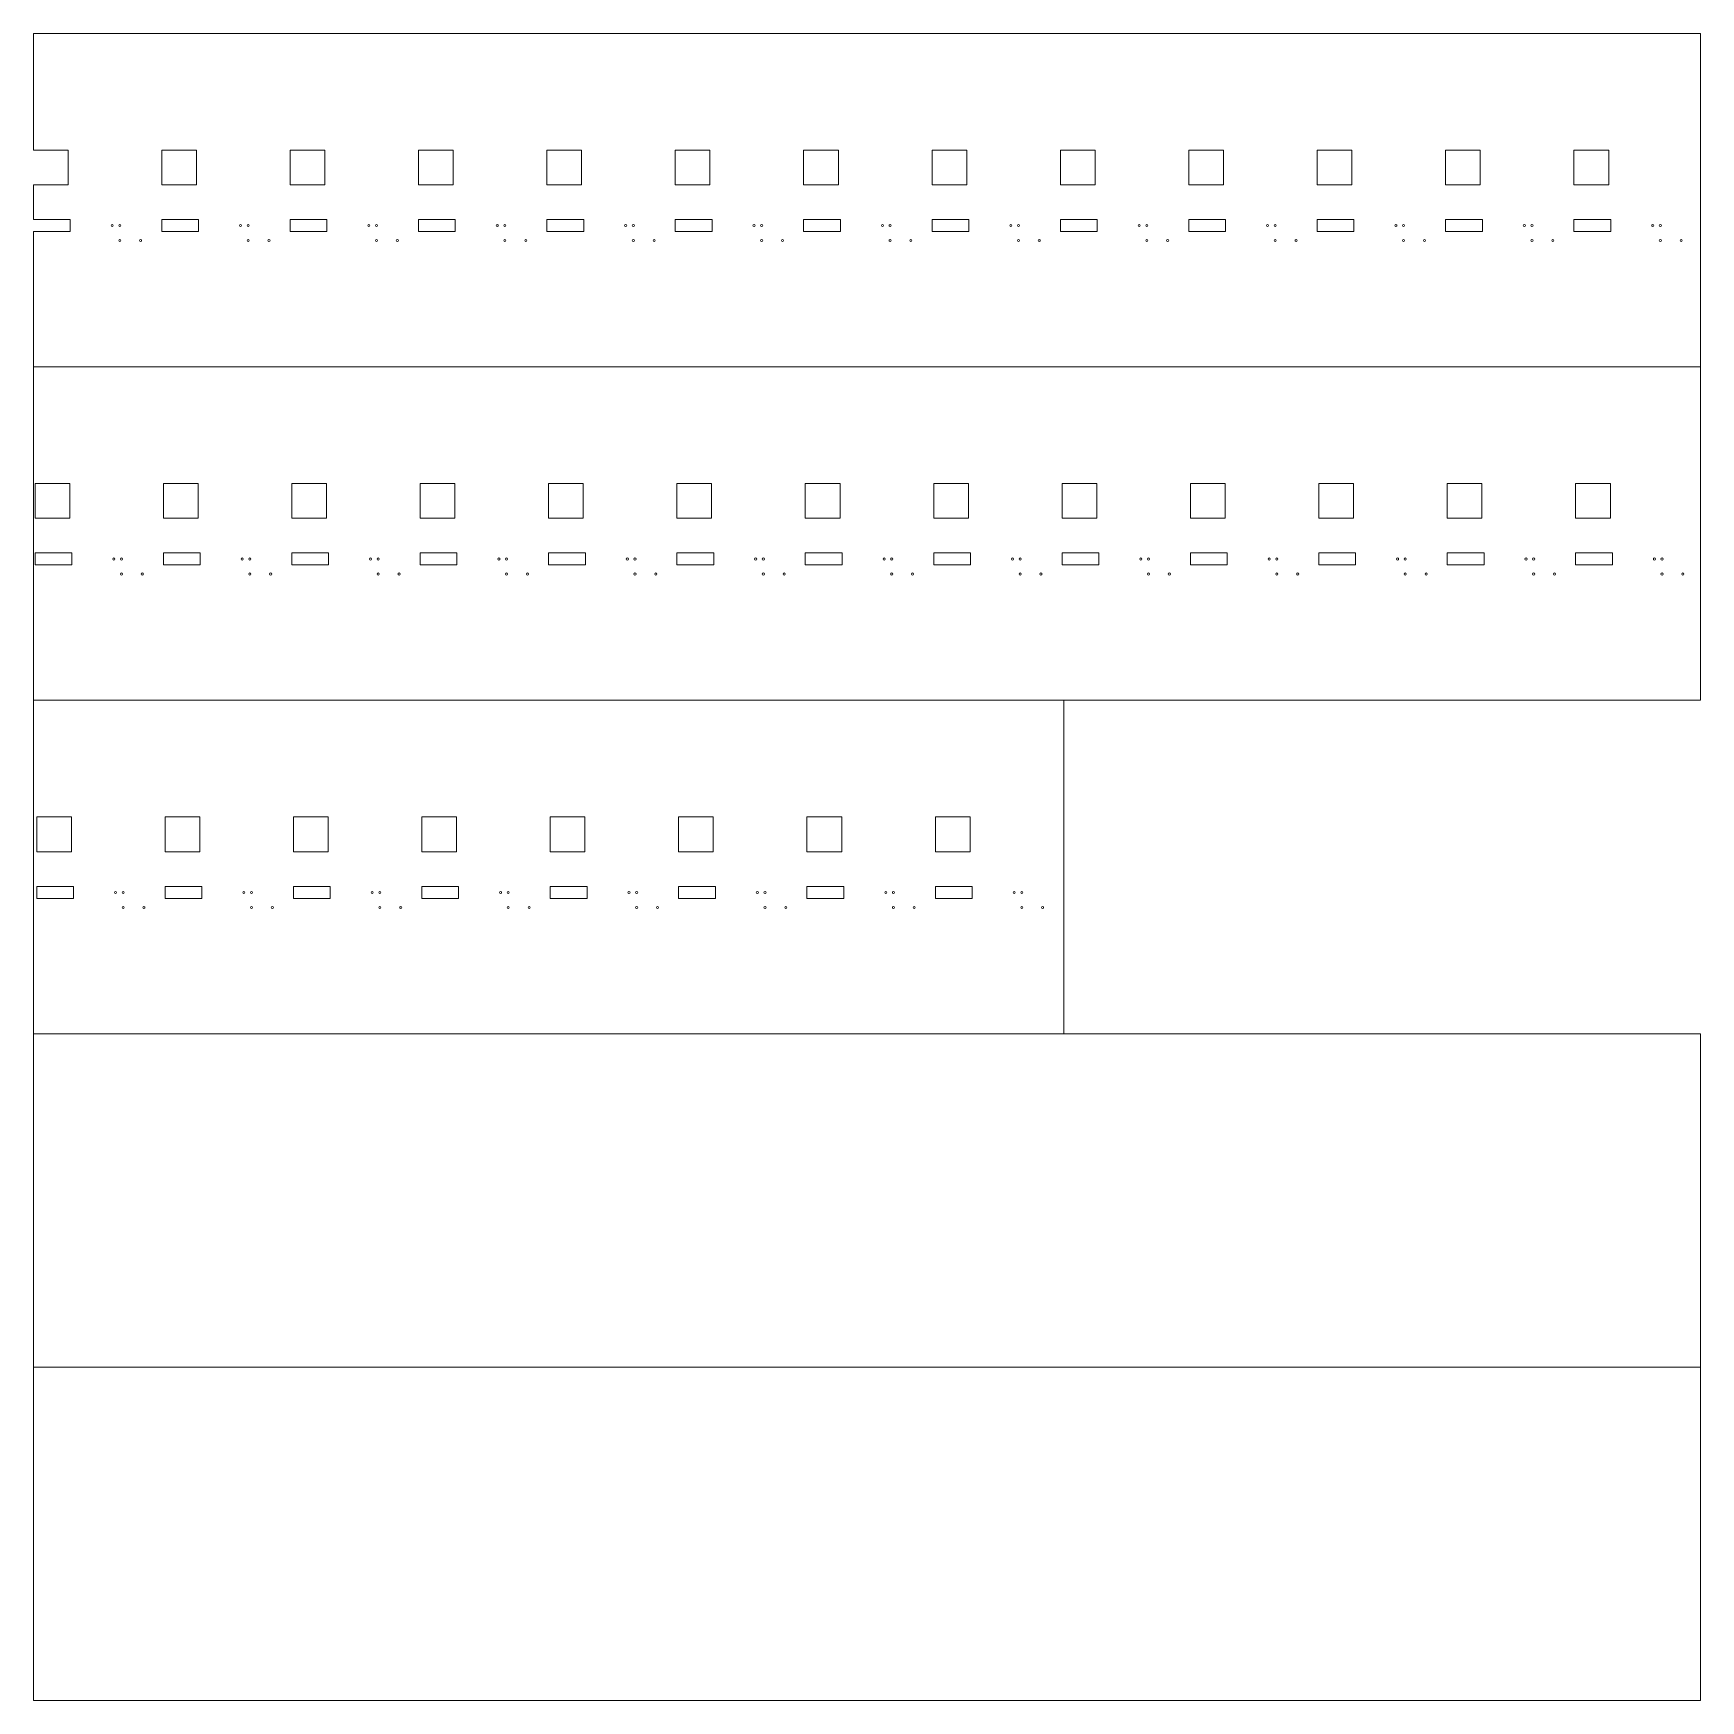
# Model space of a CAD drawing. Header units: inches. Extents: x 0 to 24, y 0 to 24.
import ezdxf

# ---------------------------------------------------------------- set-up
doc = ezdxf.new("R2010")
doc.units = ezdxf.units.IN
doc.header["$MEASUREMENT"] = 0
doc.layers.add('cut', color=6, linetype='Continuous', lineweight=0)

msp = doc.modelspace()

# ---------------------------------------------------------------- linework, layer by layer
at = {"layer": 'cut'}
for p, q in [((0, 22.32), (0, 24)), ((0, 24), (24, 24)), ((24, 24), (24, 19.2)), ((0, 22.32), (0.5, 22.32)), ((0.5, 22.32), (0.5, 21.82)), ((1.848, 22.32), (2.348, 22.32)), ((1.848, 21.82), (1.848, 22.32)), ((2.348, 22.32), (2.348, 21.82)), ((3.696, 22.32), (4.196, 22.32)), ((3.696, 21.82), (3.696, 22.32)), ((4.196, 22.32), (4.196, 21.82)), ((5.544, 22.32), (6.044, 22.32)), ((5.544, 21.82), (5.544, 22.32)), ((6.044, 22.32), (6.044, 21.82)), ((7.392, 22.32), (7.892, 22.32)), ((7.392, 21.82), (7.392, 22.32)), ((7.892, 22.32), (7.892, 21.82)), ((9.24, 22.32), (9.74, 22.32)), ((9.24, 21.82), (9.24, 22.32)), ((9.74, 22.32), (9.74, 21.82)), ((11.088, 22.32), (11.588, 22.32)), ((11.088, 21.82), (11.088, 22.32)), ((11.588, 22.32), (11.588, 21.82)), ((12.936, 22.32), (13.436, 22.32)), ((12.936, 21.82), (12.936, 22.32)), ((13.436, 22.32), (13.436, 21.82)), ((14.784, 22.32), (15.284, 22.32)), ((14.784, 21.82), (14.784, 22.32)), ((15.284, 22.32), (15.284, 21.82)), ((16.632, 22.32), (17.132, 22.32)), ((16.632, 21.82), (16.632, 22.32)), ((17.132, 22.32), (17.132, 21.82)), ((18.48, 22.32), (18.98, 22.32)), ((18.48, 21.82), (18.48, 22.32)), ((18.98, 22.32), (18.98, 21.82)), ((20.328, 22.32), (20.828, 22.32)), ((20.328, 21.82), (20.328, 22.32)), ((20.828, 22.32), (20.828, 21.82)), ((22.176, 22.32), (22.676, 22.32)), ((22.176, 21.82), (22.176, 22.32)), ((22.676, 22.32), (22.676, 21.82)), ((0.5, 21.82), (0, 21.82)), ((0, 21.82), (0, 21.32)), ((2.348, 21.82), (1.848, 21.82)), ((4.196, 21.82), (3.696, 21.82)), ((6.044, 21.82), (5.544, 21.82)), ((7.892, 21.82), (7.392, 21.82)), ((9.74, 21.82), (9.24, 21.82)), ((11.588, 21.82), (11.088, 21.82)), ((13.436, 21.82), (12.936, 21.82)), ((15.284, 21.82), (14.784, 21.82)), ((17.132, 21.82), (16.632, 21.82)), ((18.98, 21.82), (18.48, 21.82)), ((20.828, 21.82), (20.328, 21.82)), ((22.676, 21.82), (22.176, 21.82)), ((0, 21.32), (0.53, 21.32)), ((0, 21.148), (0, 19.2)), ((0.53, 21.148), (0, 21.148)), ((0.53, 21.32), (0.53, 21.148)), ((1.848, 21.32), (2.378, 21.32)), ((1.848, 21.148), (1.848, 21.32)), ((2.378, 21.148), (1.848, 21.148)), ((2.378, 21.32), (2.378, 21.148)), ((3.696, 21.32), (4.226, 21.32)), ((3.696, 21.148), (3.696, 21.32)), ((4.226, 21.148), (3.696, 21.148)), ((4.226, 21.32), (4.226, 21.148)), ((5.544, 21.32), (6.074, 21.32)), ((5.544, 21.148), (5.544, 21.32)), ((6.074, 21.148), (5.544, 21.148)), ((6.074, 21.32), (6.074, 21.148)), ((7.392, 21.32), (7.922, 21.32)), ((7.392, 21.148), (7.392, 21.32)), ((7.922, 21.148), (7.392, 21.148)), ((7.922, 21.32), (7.922, 21.148)), ((9.24, 21.32), (9.77, 21.32)), ((9.24, 21.148), (9.24, 21.32)), ((9.77, 21.148), (9.24, 21.148)), ((9.77, 21.32), (9.77, 21.148)), ((11.088, 21.32), (11.618, 21.32)), ((11.088, 21.148), (11.088, 21.32)), ((11.618, 21.148), (11.088, 21.148)), ((11.618, 21.32), (11.618, 21.148)), ((12.936, 21.32), (13.466, 21.32)), ((12.936, 21.148), (12.936, 21.32)), ((13.466, 21.148), (12.936, 21.148)), ((13.466, 21.32), (13.466, 21.148)), ((14.784, 21.32), (15.314, 21.32)), ((14.784, 21.148), (14.784, 21.32)), ((15.314, 21.148), (14.784, 21.148)), ((15.314, 21.32), (15.314, 21.148)), ((16.632, 21.32), (17.162, 21.32)), ((16.632, 21.148), (16.632, 21.32)), ((17.162, 21.148), (16.632, 21.148)), ((17.162, 21.32), (17.162, 21.148)), ((18.48, 21.32), (19.01, 21.32)), ((18.48, 21.148), (18.48, 21.32)), ((19.01, 21.148), (18.48, 21.148)), ((19.01, 21.32), (19.01, 21.148)), ((20.328, 21.32), (20.858, 21.32)), ((20.328, 21.148), (20.328, 21.32)), ((20.858, 21.148), (20.328, 21.148)), ((20.858, 21.32), (20.858, 21.148)), ((22.176, 21.32), (22.706, 21.32)), ((22.176, 21.148), (22.176, 21.32)), ((22.706, 21.148), (22.176, 21.148)), ((22.706, 21.32), (22.706, 21.148)), ((0, 19.2), (24, 19.2)), ((0, 14.4), (0, 19.2)), ((24, 14.4), (24, 19.2)), ((0.024, 17.52), (0.524, 17.52)), ((0.024, 17.02), (0.024, 17.52)), ((0.524, 17.52), (0.524, 17.02)), ((1.872, 17.52), (2.372, 17.52)), ((1.872, 17.02), (1.872, 17.52)), ((2.372, 17.52), (2.372, 17.02)), ((3.72, 17.52), (4.22, 17.52)), ((3.72, 17.02), (3.72, 17.52)), ((4.22, 17.52), (4.22, 17.02)), ((5.568, 17.52), (6.068, 17.52)), ((5.568, 17.02), (5.568, 17.52)), ((6.068, 17.52), (6.068, 17.02)), ((7.416, 17.52), (7.916, 17.52)), ((7.416, 17.02), (7.416, 17.52)), ((7.916, 17.52), (7.916, 17.02)), ((9.264, 17.52), (9.764, 17.52)), ((9.264, 17.02), (9.264, 17.52)), ((9.764, 17.52), (9.764, 17.02)), ((11.112, 17.52), (11.612, 17.52)), ((11.112, 17.02), (11.112, 17.52)), ((11.612, 17.52), (11.612, 17.02)), ((12.96, 17.52), (13.46, 17.52)), ((12.96, 17.02), (12.96, 17.52)), ((13.46, 17.52), (13.46, 17.02)), ((14.808, 17.52), (15.308, 17.52)), ((14.808, 17.02), (14.808, 17.52)), ((15.308, 17.52), (15.308, 17.02)), ((16.656, 17.52), (17.156, 17.52)), ((16.656, 17.02), (16.656, 17.52)), ((17.156, 17.52), (17.156, 17.02)), ((18.504, 17.52), (19.004, 17.52)), ((18.504, 17.02), (18.504, 17.52)), ((19.004, 17.52), (19.004, 17.02)), ((20.352, 17.52), (20.852, 17.52)), ((20.352, 17.02), (20.352, 17.52)), ((20.852, 17.52), (20.852, 17.02)), ((22.2, 17.52), (22.7, 17.52)), ((22.2, 17.02), (22.2, 17.52)), ((22.7, 17.52), (22.7, 17.02)), ((0.524, 17.02), (0.024, 17.02)), ((2.372, 17.02), (1.872, 17.02)), ((4.22, 17.02), (3.72, 17.02)), ((6.068, 17.02), (5.568, 17.02)), ((7.916, 17.02), (7.416, 17.02)), ((9.764, 17.02), (9.264, 17.02)), ((11.612, 17.02), (11.112, 17.02)), ((13.46, 17.02), (12.96, 17.02)), ((15.308, 17.02), (14.808, 17.02)), ((17.156, 17.02), (16.656, 17.02)), ((19.004, 17.02), (18.504, 17.02)), ((20.852, 17.02), (20.352, 17.02)), ((22.7, 17.02), (22.2, 17.02)), ((0.024, 16.52), (0.554, 16.52)), ((0.024, 16.348), (0.024, 16.52)), ((0.554, 16.348), (0.024, 16.348)), ((0.554, 16.52), (0.554, 16.348)), ((1.872, 16.52), (2.402, 16.52)), ((1.872, 16.348), (1.872, 16.52)), ((2.402, 16.348), (1.872, 16.348)), ((2.402, 16.52), (2.402, 16.348)), ((3.72, 16.52), (4.25, 16.52)), ((3.72, 16.348), (3.72, 16.52)), ((4.25, 16.348), (3.72, 16.348)), ((4.25, 16.52), (4.25, 16.348)), ((5.568, 16.52), (6.098, 16.52)), ((5.568, 16.348), (5.568, 16.52)), ((6.098, 16.348), (5.568, 16.348)), ((6.098, 16.52), (6.098, 16.348)), ((7.416, 16.52), (7.946, 16.52)), ((7.416, 16.348), (7.416, 16.52)), ((7.946, 16.348), (7.416, 16.348)), ((7.946, 16.52), (7.946, 16.348)), ((9.264, 16.52), (9.794, 16.52)), ((9.264, 16.348), (9.264, 16.52)), ((9.794, 16.348), (9.264, 16.348)), ((9.794, 16.52), (9.794, 16.348)), ((11.112, 16.52), (11.642, 16.52)), ((11.112, 16.348), (11.112, 16.52)), ((11.642, 16.348), (11.112, 16.348)), ((11.642, 16.52), (11.642, 16.348)), ((12.96, 16.52), (13.49, 16.52)), ((12.96, 16.348), (12.96, 16.52)), ((13.49, 16.348), (12.96, 16.348)), ((13.49, 16.52), (13.49, 16.348)), ((14.808, 16.52), (15.338, 16.52)), ((14.808, 16.348), (14.808, 16.52)), ((15.338, 16.348), (14.808, 16.348)), ((15.338, 16.52), (15.338, 16.348)), ((16.656, 16.52), (17.186, 16.52)), ((16.656, 16.348), (16.656, 16.52)), ((17.186, 16.348), (16.656, 16.348)), ((17.186, 16.52), (17.186, 16.348)), ((18.504, 16.52), (19.034, 16.52)), ((18.504, 16.348), (18.504, 16.52)), ((19.034, 16.348), (18.504, 16.348)), ((19.034, 16.52), (19.034, 16.348)), ((20.352, 16.52), (20.882, 16.52)), ((20.352, 16.348), (20.352, 16.52)), ((20.882, 16.348), (20.352, 16.348)), ((20.882, 16.52), (20.882, 16.348)), ((22.2, 16.52), (22.73, 16.52)), ((22.2, 16.348), (22.2, 16.52)), ((22.73, 16.348), (22.2, 16.348)), ((22.73, 16.52), (22.73, 16.348)), ((0, 9.6), (0, 14.4)), ((0, 14.4), (24, 14.4)), ((14.832, 9.6), (14.832, 14.4)), ((0.048, 12.72), (0.548, 12.72)), ((0.048, 12.22), (0.048, 12.72)), ((0.548, 12.72), (0.548, 12.22)), ((1.896, 12.72), (2.396, 12.72)), ((1.896, 12.22), (1.896, 12.72)), ((2.396, 12.72), (2.396, 12.22)), ((3.744, 12.72), (4.244, 12.72)), ((3.744, 12.22), (3.744, 12.72)), ((4.244, 12.72), (4.244, 12.22)), ((5.592, 12.72), (6.092, 12.72)), ((5.592, 12.22), (5.592, 12.72)), ((6.092, 12.72), (6.092, 12.22)), ((7.44, 12.72), (7.94, 12.72)), ((7.44, 12.22), (7.44, 12.72)), ((7.94, 12.72), (7.94, 12.22)), ((9.288, 12.72), (9.788, 12.72)), ((9.288, 12.22), (9.288, 12.72)), ((9.788, 12.72), (9.788, 12.22)), ((11.136, 12.72), (11.636, 12.72)), ((11.136, 12.22), (11.136, 12.72)), ((11.636, 12.72), (11.636, 12.22)), ((12.984, 12.72), (13.484, 12.72)), ((12.984, 12.22), (12.984, 12.72)), ((13.484, 12.72), (13.484, 12.22)), ((0.548, 12.22), (0.048, 12.22)), ((2.396, 12.22), (1.896, 12.22)), ((4.244, 12.22), (3.744, 12.22)), ((6.092, 12.22), (5.592, 12.22)), ((7.94, 12.22), (7.44, 12.22)), ((9.788, 12.22), (9.288, 12.22)), ((11.636, 12.22), (11.136, 12.22)), ((13.484, 12.22), (12.984, 12.22)), ((0.048, 11.72), (0.578, 11.72)), ((0.048, 11.548), (0.048, 11.72)), ((0.578, 11.548), (0.048, 11.548)), ((0.578, 11.72), (0.578, 11.548)), ((1.896, 11.72), (2.426, 11.72)), ((1.896, 11.548), (1.896, 11.72)), ((2.426, 11.548), (1.896, 11.548)), ((2.426, 11.72), (2.426, 11.548)), ((3.744, 11.72), (4.274, 11.72)), ((3.744, 11.548), (3.744, 11.72)), ((4.274, 11.548), (3.744, 11.548)), ((4.274, 11.72), (4.274, 11.548)), ((5.592, 11.72), (6.122, 11.72)), ((5.592, 11.548), (5.592, 11.72)), ((6.122, 11.548), (5.592, 11.548)), ((6.122, 11.72), (6.122, 11.548)), ((7.44, 11.72), (7.97, 11.72)), ((7.44, 11.548), (7.44, 11.72)), ((7.97, 11.548), (7.44, 11.548)), ((7.97, 11.72), (7.97, 11.548)), ((9.288, 11.72), (9.818, 11.72)), ((9.288, 11.548), (9.288, 11.72)), ((9.818, 11.548), (9.288, 11.548)), ((9.818, 11.72), (9.818, 11.548)), ((11.136, 11.72), (11.666, 11.72)), ((11.136, 11.548), (11.136, 11.72)), ((11.666, 11.548), (11.136, 11.548)), ((11.666, 11.72), (11.666, 11.548)), ((12.984, 11.72), (13.514, 11.72)), ((12.984, 11.548), (12.984, 11.72)), ((13.514, 11.548), (12.984, 11.548)), ((13.514, 11.72), (13.514, 11.548)), ((0, 9.6), (0, 4.8)), ((0, 9.6), (24, 9.6)), ((24, 9.6), (24, 4.8)), ((0, 4.8), (24, 4.8)), ((0, 0), (0, 4.8)), ((24, 4.8), (24, 0)), ((0, 0), (24, 0))]:
    msp.add_line(p, q, dxfattribs=at)
for centre in [(1.134, 21.233), (1.244, 21.233), (2.982, 21.233), (3.092, 21.233), (4.83, 21.233), (4.94, 21.233), (6.678, 21.233), (6.788, 21.233), (8.526, 21.233), (8.636, 21.233), (10.374, 21.233), (10.484, 21.233), (12.222, 21.233), (12.332, 21.233), (14.07, 21.233), (14.18, 21.233), (15.918, 21.233), (16.028, 21.233), (17.766, 21.233), (17.876, 21.233), (19.614, 21.233), (19.724, 21.233), (21.462, 21.233), (21.572, 21.233), (23.31, 21.233), (23.42, 21.233), (1.244, 21.017), (1.544, 21.017), (3.092, 21.017), (3.392, 21.017), (4.94, 21.017), (5.24, 21.017), (6.788, 21.017), (7.088, 21.017), (8.636, 21.017), (8.936, 21.017), (10.484, 21.017), (10.784, 21.017), (12.332, 21.017), (12.632, 21.017), (14.18, 21.017), (14.48, 21.017), (16.028, 21.017), (16.328, 21.017), (17.876, 21.017), (18.176, 21.017), (19.724, 21.017), (20.024, 21.017), (21.572, 21.017), (21.872, 21.017), (23.42, 21.017), (23.72, 21.017), (1.158, 16.433), (1.268, 16.433), (3.006, 16.433), (3.116, 16.433), (4.854, 16.433), (4.964, 16.433), (6.702, 16.433), (6.812, 16.433), (8.55, 16.433), (8.66, 16.433), (10.398, 16.433), (10.508, 16.433), (12.246, 16.433), (12.356, 16.433), (14.094, 16.433), (14.204, 16.433), (15.942, 16.433), (16.052, 16.433), (17.79, 16.433), (17.9, 16.433), (19.638, 16.433), (19.748, 16.433), (21.486, 16.433), (21.596, 16.433), (23.334, 16.433), (23.444, 16.433), (1.268, 16.217), (1.568, 16.217), (3.116, 16.217), (3.416, 16.217), (4.964, 16.217), (5.264, 16.217), (6.812, 16.217), (7.112, 16.217), (8.66, 16.217), (8.96, 16.217), (10.508, 16.217), (10.808, 16.217), (12.356, 16.217), (12.656, 16.217), (14.204, 16.217), (14.504, 16.217), (16.052, 16.217), (16.352, 16.217), (17.9, 16.217), (18.2, 16.217), (19.748, 16.217), (20.048, 16.217), (21.596, 16.217), (21.896, 16.217), (23.444, 16.217), (23.744, 16.217), (1.182, 11.633), (1.292, 11.633), (3.03, 11.633), (3.14, 11.633), (4.878, 11.633), (4.988, 11.633), (6.726, 11.633), (6.836, 11.633), (8.574, 11.633), (8.684, 11.633), (10.422, 11.633), (10.532, 11.633), (12.27, 11.633), (12.38, 11.633), (14.118, 11.633), (14.228, 11.633), (1.292, 11.417), (1.592, 11.417), (3.14, 11.417), (3.44, 11.417), (4.988, 11.417), (5.288, 11.417), (6.836, 11.417), (7.136, 11.417), (8.684, 11.417), (8.984, 11.417), (10.532, 11.417), (10.832, 11.417), (12.38, 11.417), (12.68, 11.417), (14.228, 11.417), (14.528, 11.417)]:
    msp.add_circle(centre, 0.015, dxfattribs=at)

doc.saveas('drawing.dxf')
